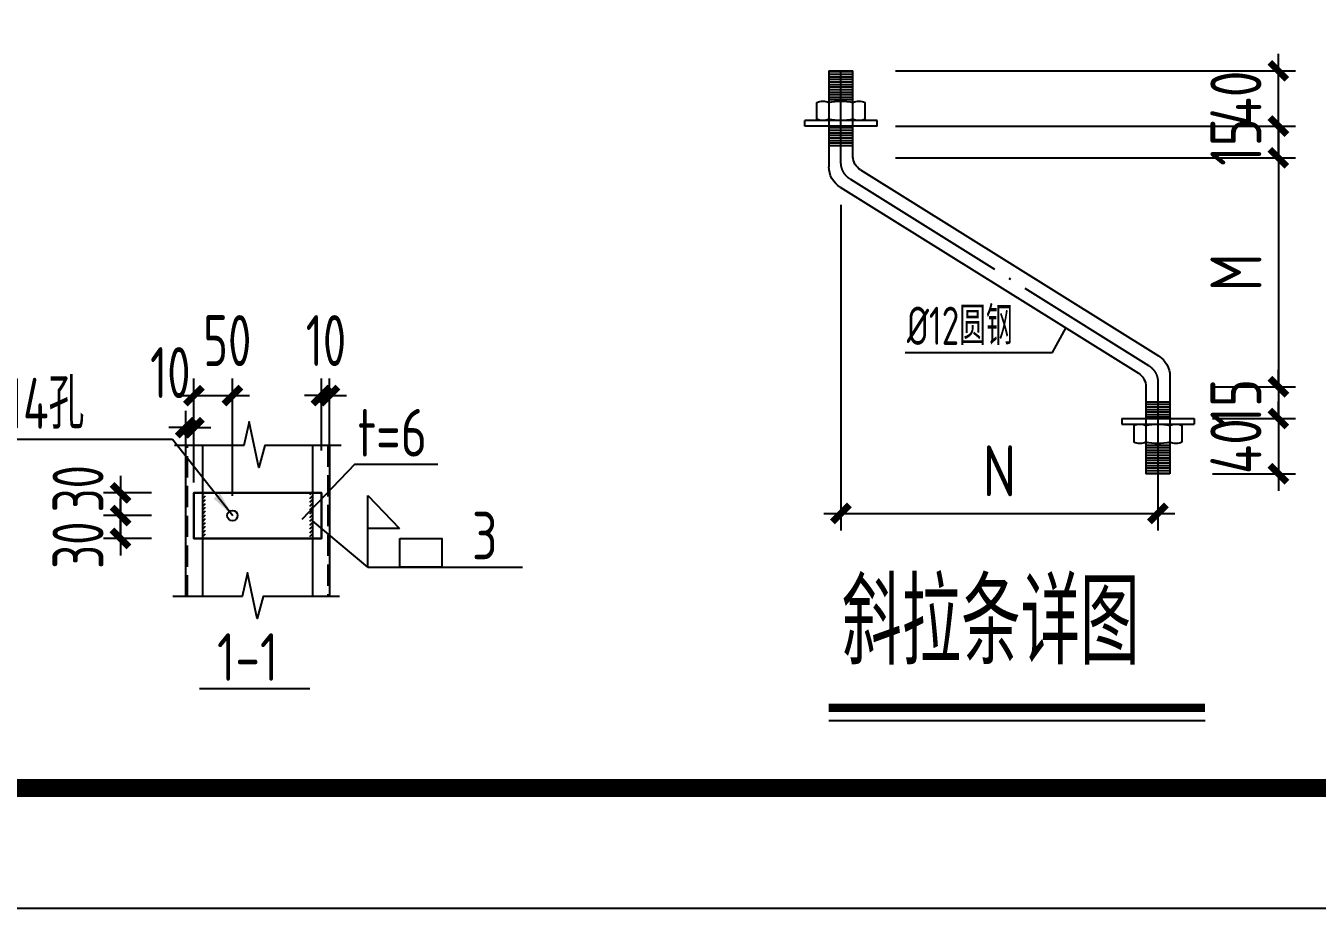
# Model space of a CAD drawing. Extents: x -33967 to 1773478, y -1022458 to -784650.
# Drawn here: x 1420984 to 1436176, y -1022458 to -1012070 of the extents above; entities that cross this region are included whole.
import ezdxf
from ezdxf.enums import TextEntityAlignment as Align

# ---------------------------------------------------------------- set-up
doc = ezdxf.new("R2010")
doc.units = 0
doc.header["$LTSCALE"] = 1000
doc.header["$MEASUREMENT"] = 0
doc.linetypes.add('DASH', pattern=[0.35, 0.25, -0.1])
doc.linetypes.add('DOTE', pattern=[2.42, 2, -0.2, 0.02, -0.2])
for name, color, linetype in [('AXIS', 3, 'Continuous'), ('DOTE', 1, 'DOTE'), ('LT', 27, 'Continuous'), ('PUB_TEXT', 7, 'Continuous'), ('PUB_TITLE', 4, 'Continuous'), ('PZ', 202, 'Continuous'), ('TEXT', 7, 'Continuous'), ('THIN', 7, 'Continuous')]:
    doc.layers.add(name, color=color, linetype=linetype)
doc.styles.add('_TCH_DIM_T3', font='SIMPLEX', dxfattribs={"width": 0.705882, "bigfont": 'GBCBIG'})
doc.styles.add('C', font='tssdeng.shx', dxfattribs={"height": 3, "bigfont": 'tssdchn.shx'})
doc.styles.add('TSSD_Dimension', font='Tssdeng.shx', dxfattribs={"width": 0.8, "bigfont": 'hztxt.shx'})
doc.styles.add('TSSD_Label', font='tssdeng.shx', dxfattribs={"width": 0.7, "bigfont": 'hztxt.shx'})
doc.dimstyles.new('TCH-200-1', dxfattribs={"dimtxt": 595, "dimasz": 200, "dimexe": 500, "dimexo": 600, "dimgap": 252.5, "dimtad": 1, "dimdec": 0, "dimzin": 0, "dimdsep": 46, "dimtxsty": '_TCH_DIM_T3', "dimblk": 'ARCHTICK', "dimcen": 0.09, "dimclrd": 3, "dimclre": 3, "dimclrt": 7, "dimazin": 2, "dimtfac": 1, "dimtdec": 0, "dimtix": 1, "dimtmove": 2, "dimatfit": 3, "dimfxl": 1, "dimtolj": 1, "dimtzin": 0, "dimarcsym": 0})
doc.dimstyles.new('TSSD_20_200', dxfattribs={"dimtxt": 600, "dimasz": 200, "dimexe": 200, "dimexo": 500, "dimgap": 200, "dimtad": 1, "dimdec": 0, "dimlfac": 0.05, "dimzin": 0, "dimdsep": 46, "dimtxsty": 'TSSD_Dimension', "dimblk": 'ARCHTICK', "dimblk1": 'ARCHTICK', "dimblk2": 'ARCHTICK', "dimcen": 0, "dimdle": 200, "dimclrt": 7, "dimadec": 0, "dimazin": 0, "dimtfac": 1, "dimtdec": 0, "dimtix": 1, "dimtmove": 2, "dimatfit": 3, "dimfxl": 1, "dimtolj": 1, "dimtzin": 0, "dimarcsym": 0})
pattern_1 = [(45, (676150.555, -1033556.84), (-22.4506403, 22.4506403), [])]

# ---------------------------------------------------------------- blocks, each defined once
blk = doc.blocks.new('_ArchTick')
at = {"color": 0, "linetype": 'ByBlock', "const_width": 0.4}
blk.add_lwpolyline([(-0.5, -0.5), (0.5, 0.5)], dxfattribs=at)
blk = doc.blocks.new('*D1892')
at = {"layer": 'AXIS', "color": 0, "linetype": 'ByBlock', "lineweight": -2, "transparency": 16777216}
for p, q in [((1435720, -1016320), (1435720, -1016120)), ((1434944, -1016320), (1435920, -1016320)), ((1435720, -1016320), (1435720, -1016694)), ((1435164, -1016694), (1435920, -1016694)), ((1435720, -1016694), (1435720, -1016894))]:
    blk.add_line(p, q, dxfattribs=at)
at = {"layer": 'Defpoints', "color": 0, "linetype": 'ByBlock', "transparency": 16777216}
for p in [(1434444, -1016320), (1434664, -1016694), (1435720, -1016694)]:
    blk.add_point(p, dxfattribs=at)
at = {"layer": 'AXIS', "color": 0, "linetype": 'ByBlock', "lineweight": -2, "transparency": 16777216, "xscale": 200, "yscale": 200, "zscale": 200}
for p, rotation in [((1435720, -1016320), 270), ((1435720, -1016694), 90)]:
    blk.add_blockref('_ArchTick', p, dxfattribs=dict(at, rotation=rotation))
at = {"layer": 'AXIS', "color": 7, "linetype": 'ByBlock', "transparency": 16777216, "insert": (1435220, -1016507), "char_height": 600, "attachment_point": 5, "rotation": 90, "style": 'TSSD_Dimension'}
blk.add_mtext('\\A1;15', dxfattribs=at)
blk = doc.blocks.new('*D1893')
at = {"layer": 'AXIS', "color": 0, "linetype": 'ByBlock', "lineweight": -2, "transparency": 16777216}
for p, q in [((1435720, -1016694), (1435720, -1016494)), ((1434944, -1016694), (1435920, -1016694)), ((1435720, -1016694), (1435720, -1017343)), ((1434944, -1017343), (1435920, -1017343)), ((1435720, -1017343), (1435720, -1017543))]:
    blk.add_line(p, q, dxfattribs=at)
at = {"layer": 'Defpoints', "color": 0, "linetype": 'ByBlock', "transparency": 16777216}
for p in [(1434444, -1016694), (1434444, -1017343), (1435720, -1017343)]:
    blk.add_point(p, dxfattribs=at)
at = {"layer": 'AXIS', "color": 0, "linetype": 'ByBlock', "lineweight": -2, "transparency": 16777216, "xscale": 200, "yscale": 200, "zscale": 200}
for p, rotation in [((1435720, -1016694), 270), ((1435720, -1017343), 90)]:
    blk.add_blockref('_ArchTick', p, dxfattribs=dict(at, rotation=rotation))
at = {"layer": 'AXIS', "color": 7, "linetype": 'ByBlock', "transparency": 16777216, "insert": (1435220, -1017019), "char_height": 600, "attachment_point": 5, "rotation": 90, "style": 'TSSD_Dimension'}
blk.add_mtext('\\A1;40', dxfattribs=at)
blk = doc.blocks.new('*D1894')
at = {"layer": 'AXIS', "color": 0, "linetype": 'ByBlock', "lineweight": -2, "transparency": 16777216}
for p, q in [((1430574, -1014177), (1430574, -1018011)), ((1434303, -1017305), (1434303, -1018011)), ((1430374, -1017811), (1434503, -1017811))]:
    blk.add_line(p, q, dxfattribs=at)
at = {"layer": 'Defpoints', "color": 0, "linetype": 'ByBlock', "transparency": 16777216}
for p in [(1430574, -1013677), (1434303, -1016805), (1434303, -1017811)]:
    blk.add_point(p, dxfattribs=at)
at = {"layer": 'AXIS', "color": 0, "linetype": 'ByBlock', "lineweight": -2, "transparency": 16777216, "xscale": 200, "yscale": 200, "zscale": 200, "rotation": 180}
blk.add_blockref('_ArchTick', (1430574, -1017811), dxfattribs=at)
at = {"layer": 'AXIS', "color": 0, "linetype": 'ByBlock', "lineweight": -2, "transparency": 16777216, "xscale": 200, "yscale": 200, "zscale": 200}
blk.add_blockref('_ArchTick', (1434303, -1017811), dxfattribs=at)
at = {"layer": 'AXIS', "color": 7, "linetype": 'ByBlock', "transparency": 16777216, "insert": (1432438, -1017311), "char_height": 600, "attachment_point": 5, "style": 'TSSD_Dimension'}
blk.add_mtext('\\A1;N', dxfattribs=at)
blk = doc.blocks.new('*D1895')
at = {"layer": 'AXIS', "color": 0, "linetype": 'ByBlock', "lineweight": -2, "transparency": 16777216}
for p, q in [((1435720, -1013425), (1435720, -1016520)), ((1431215, -1013625), (1435920, -1013625)), ((1434944, -1016320), (1435920, -1016320))]:
    blk.add_line(p, q, dxfattribs=at)
at = {"layer": 'Defpoints', "color": 0, "linetype": 'ByBlock', "transparency": 16777216}
for p in [(1430715, -1013625), (1434444, -1016320), (1435720, -1016320)]:
    blk.add_point(p, dxfattribs=at)
at = {"layer": 'AXIS', "color": 0, "linetype": 'ByBlock', "lineweight": -2, "transparency": 16777216, "xscale": 200, "yscale": 200, "zscale": 200}
for p, rotation in [((1435720, -1013625), 90), ((1435720, -1016320), 270)]:
    blk.add_blockref('_ArchTick', p, dxfattribs=dict(at, rotation=rotation))
at = {"layer": 'AXIS', "color": 7, "linetype": 'ByBlock', "transparency": 16777216, "insert": (1435220, -1014972), "char_height": 600, "attachment_point": 5, "rotation": 90, "style": 'TSSD_Dimension'}
blk.add_mtext('\\A1;M', dxfattribs=at)
blk = doc.blocks.new('*D1896')
at = {"layer": 'AXIS', "color": 0, "linetype": 'ByBlock', "lineweight": -2, "transparency": 16777216}
for p, q in [((1435720, -1013251), (1435720, -1013051)), ((1431431, -1013251), (1435920, -1013251)), ((1435720, -1013625), (1435720, -1013251)), ((1431215, -1013625), (1435920, -1013625)), ((1435720, -1013625), (1435720, -1013825))]:
    blk.add_line(p, q, dxfattribs=at)
at = {"layer": 'Defpoints', "color": 0, "linetype": 'ByBlock', "transparency": 16777216}
for p in [(1430931, -1013251), (1435720, -1013251), (1430715, -1013625)]:
    blk.add_point(p, dxfattribs=at)
at = {"layer": 'AXIS', "color": 0, "linetype": 'ByBlock', "lineweight": -2, "transparency": 16777216, "xscale": 200, "yscale": 200, "zscale": 200}
for p, rotation in [((1435720, -1013251), 270), ((1435720, -1013625), 90)]:
    blk.add_blockref('_ArchTick', p, dxfattribs=dict(at, rotation=rotation))
at = {"layer": 'AXIS', "color": 7, "linetype": 'ByBlock', "transparency": 16777216, "insert": (1435220, -1013438), "char_height": 600, "attachment_point": 5, "rotation": 90, "style": 'TSSD_Dimension'}
blk.add_mtext('\\A1;15', dxfattribs=at)
blk = doc.blocks.new('*D1897')
at = {"layer": 'AXIS', "color": 0, "linetype": 'ByBlock', "lineweight": -2, "transparency": 16777216}
for p, q in [((1435720, -1012601), (1435720, -1012401)), ((1431215, -1012601), (1435920, -1012601)), ((1435720, -1013251), (1435720, -1012601)), ((1431215, -1013251), (1435920, -1013251)), ((1435720, -1013251), (1435720, -1013451))]:
    blk.add_line(p, q, dxfattribs=at)
at = {"layer": 'Defpoints', "color": 0, "linetype": 'ByBlock', "transparency": 16777216}
for p in [(1430715, -1012601), (1435720, -1012601), (1430715, -1013251)]:
    blk.add_point(p, dxfattribs=at)
at = {"layer": 'AXIS', "color": 0, "linetype": 'ByBlock', "lineweight": -2, "transparency": 16777216, "xscale": 200, "yscale": 200, "zscale": 200}
for p, rotation in [((1435720, -1012601), 270), ((1435720, -1013251), 90)]:
    blk.add_blockref('_ArchTick', p, dxfattribs=dict(at, rotation=rotation))
at = {"layer": 'AXIS', "color": 7, "linetype": 'ByBlock', "transparency": 16777216, "insert": (1435220, -1012926), "char_height": 600, "attachment_point": 5, "rotation": 90, "style": 'TSSD_Dimension'}
blk.add_mtext('\\A1;40', dxfattribs=at)
blk = doc.blocks.new('*D1940')
at = {"layer": 'AXIS', "color": 0, "linetype": 'ByBlock', "lineweight": -2, "transparency": 16777216}
for p, q in [((1422098, -1017368), (1422098, -1018305)), ((1422461, -1017568), (1421898, -1017568)), ((1422461, -1018105), (1421898, -1018105))]:
    blk.add_line(p, q, dxfattribs=at)
at = {"layer": 'Defpoints', "color": 0, "linetype": 'ByBlock', "transparency": 16777216}
for p in [(1422961, -1017568), (1422098, -1018105), (1422961, -1018105)]:
    blk.add_point(p, dxfattribs=at)
at = {"layer": 'AXIS', "color": 0, "linetype": 'ByBlock', "lineweight": -2, "transparency": 16777216, "xscale": 200, "yscale": 200, "zscale": 200}
for p, rotation in [((1422098, -1017568), 90), ((1422098, -1018105), 270)]:
    blk.add_blockref('_ArchTick', p, dxfattribs=dict(at, rotation=rotation))
at = {"layer": 'AXIS', "color": 7, "linetype": 'ByBlock', "transparency": 16777216, "insert": (1421598, -1017520), "char_height": 600, "width": 503.66, "attachment_point": 5, "rotation": 90, "style": 'TSSD_Label'}
blk.add_mtext('\\A1;30', dxfattribs=at)
blk = doc.blocks.new('*D1941')
at = {"layer": 'AXIS', "color": 0, "linetype": 'ByBlock', "lineweight": -2, "transparency": 16777216}
for p, q in [((1422866, -1017447), (1422866, -1016601)), ((1422961, -1017447), (1422961, -1016601)), ((1422866, -1016801), (1422666, -1016801)), ((1422866, -1016801), (1422961, -1016801)), ((1422961, -1016801), (1423161, -1016801))]:
    blk.add_line(p, q, dxfattribs=at)
at = {"layer": 'Defpoints', "color": 0, "linetype": 'ByBlock', "transparency": 16777216}
for p in [(1422961, -1016801), (1422866, -1017947), (1422961, -1017947)]:
    blk.add_point(p, dxfattribs=at)
at = {"layer": 'AXIS', "color": 0, "linetype": 'ByBlock', "lineweight": -2, "transparency": 16777216, "xscale": 200, "yscale": 200, "zscale": 200}
blk.add_blockref('_ArchTick', (1422866, -1016801), dxfattribs=at)
at = {"layer": 'AXIS', "color": 0, "linetype": 'ByBlock', "lineweight": -2, "transparency": 16777216, "xscale": 200, "yscale": 200, "zscale": 200, "rotation": 180}
blk.add_blockref('_ArchTick', (1422961, -1016801), dxfattribs=at)
at = {"layer": 'AXIS', "color": 7, "linetype": 'ByBlock', "transparency": 16777216, "insert": (1422684, -1016153), "char_height": 600, "attachment_point": 5, "style": 'TSSD_Label'}
blk.add_mtext('\\A1;10', dxfattribs=at)
blk = doc.blocks.new('*D1942')
at = {"layer": 'AXIS', "color": 0, "linetype": 'ByBlock', "lineweight": -2, "transparency": 16777216}
for p, q in [((1422961, -1017069), (1422961, -1016224)), ((1423414, -1017605), (1423414, -1016224)), ((1422761, -1016424), (1423614, -1016424))]:
    blk.add_line(p, q, dxfattribs=at)
at = {"layer": 'Defpoints', "color": 0, "linetype": 'ByBlock', "transparency": 16777216}
for p in [(1423414, -1016424), (1422961, -1017569), (1423414, -1018105)]:
    blk.add_point(p, dxfattribs=at)
at = {"layer": 'AXIS', "color": 0, "linetype": 'ByBlock', "lineweight": -2, "transparency": 16777216, "xscale": 200, "yscale": 200, "zscale": 200, "rotation": 180}
blk.add_blockref('_ArchTick', (1422961, -1016424), dxfattribs=at)
at = {"layer": 'AXIS', "color": 0, "linetype": 'ByBlock', "lineweight": -2, "transparency": 16777216, "xscale": 200, "yscale": 200, "zscale": 200}
blk.add_blockref('_ArchTick', (1423414, -1016424), dxfattribs=at)
at = {"layer": 'AXIS', "color": 7, "linetype": 'ByBlock', "transparency": 16777216, "insert": (1423354, -1015776), "char_height": 600, "attachment_point": 5, "style": 'TSSD_Label'}
blk.add_mtext('\\A1;50', dxfattribs=at)
blk = doc.blocks.new('*D1911')
at = {"layer": 'AXIS', "color": 0, "linetype": 'ByBlock', "lineweight": -2, "transparency": 16777216}
for p, q in [((1424461, -1017069), (1424461, -1016223)), ((1424556, -1017069), (1424556, -1016223)), ((1424461, -1016423), (1424261, -1016423)), ((1424556, -1016423), (1424461, -1016423)), ((1424556, -1016423), (1424756, -1016423))]:
    blk.add_line(p, q, dxfattribs=at)
at = {"layer": 'Defpoints', "color": 0, "linetype": 'ByBlock', "transparency": 16777216}
for p in [(1424461, -1016423), (1424461, -1017569), (1424556, -1017569)]:
    blk.add_point(p, dxfattribs=at)
at = {"layer": 'AXIS', "color": 0, "linetype": 'ByBlock', "lineweight": -2, "transparency": 16777216, "xscale": 200, "yscale": 200, "zscale": 200}
blk.add_blockref('_ArchTick', (1424461, -1016423), dxfattribs=at)
at = {"layer": 'AXIS', "color": 0, "linetype": 'ByBlock', "lineweight": -2, "transparency": 16777216, "xscale": 200, "yscale": 200, "zscale": 200, "rotation": 180}
blk.add_blockref('_ArchTick', (1424556, -1016423), dxfattribs=at)
at = {"layer": 'AXIS', "color": 7, "linetype": 'ByBlock', "transparency": 16777216, "insert": (1424515, -1015776), "char_height": 600, "attachment_point": 5, "style": 'TSSD_Label'}
blk.add_mtext('\\A1;10', dxfattribs=at)
blk = doc.blocks.new('*D1912')
at = {"layer": 'AXIS', "color": 0, "linetype": 'ByBlock', "lineweight": -2, "transparency": 16777216}
for p, q in [((1422098, -1017837), (1422098, -1017637)), ((1422461, -1017837), (1421898, -1017837)), ((1422098, -1018105), (1422098, -1017837)), ((1422461, -1018105), (1421898, -1018105)), ((1422098, -1018105), (1422098, -1018305))]:
    blk.add_line(p, q, dxfattribs=at)
at = {"layer": 'Defpoints', "color": 0, "linetype": 'ByBlock', "transparency": 16777216}
for p in [(1422098, -1017837), (1422961, -1017837), (1422961, -1018105)]:
    blk.add_point(p, dxfattribs=at)
at = {"layer": 'AXIS', "color": 0, "linetype": 'ByBlock', "lineweight": -2, "transparency": 16777216, "xscale": 200, "yscale": 200, "zscale": 200}
for p, rotation in [((1422098, -1017837), 270), ((1422098, -1018105), 90)]:
    blk.add_blockref('_ArchTick', p, dxfattribs=dict(at, rotation=rotation))
at = {"layer": 'AXIS', "color": 7, "linetype": 'ByBlock', "transparency": 16777216, "insert": (1421598, -1018184), "char_height": 600, "width": 503.66, "attachment_point": 5, "rotation": 90, "style": 'TSSD_Label'}
blk.add_mtext('\\A1;30', dxfattribs=at)

msp = doc.modelspace()

# ---------------------------------------------------------------- hatches: boundary and pattern name
h = msp.add_hatch()
h.set_pattern_fill('ANSI31', color=256, scale=20)
h.set_pattern_definition(pattern_1)
h.paths.add_polyline_path([(1423065.7, -1017568.3), (1423097.9, -1017567.5), (1423097.9, -1017579.1), (1423097.9, -1017568.3), (1423097.9, -1018105), (1423146.6, -1018105), (1423078.1, -1018105), (1423065.7, -1018105)])
h = msp.add_hatch()
h.set_pattern_fill('ANSI31', color=256, scale=20)
h.set_pattern_definition(pattern_1)
h.paths.add_polyline_path([(1424355.5, -1017568.3), (1424323.3, -1017567.5), (1424323.3, -1017579.1), (1424323.3, -1017568.3), (1424323.3, -1018105), (1424274.7, -1018105), (1424343.2, -1018105), (1424355.5, -1018105)])
at = {"layer": 'PZ'}
h = msp.add_hatch(dxfattribs=at)
h.set_pattern_fill('ANSI31', color=256, scale=5.24401, angle=135, style=0)
h.set_pattern_definition([(360, (212638.84, 1824574.238), (3e-15, -29.9695162), [])])
edge = h.paths.add_edge_path()
edge.add_line((1430573.6, -1012601.4), (1430573.6, -1012956.6))
edge.add_ellipse((1430573.6, -1013587.6), major_axis=(-446.2, 446.2), ratio=1, start_angle=-45, end_angle=-32.03272)
edge.add_line((1430432, -1012972.7), (1430432, -1012601.4))
edge.add_line((1430432, -1012601.4), (1430573.6, -1012601.4))
edge = h.paths.add_edge_path()
edge.add_line((1430715.1, -1012601.4), (1430715.1, -1012972.7))
edge.add_ellipse((1430573.6, -1013587.6), major_axis=(-446.2, 446.2), ratio=1, start_angle=-57.96728, end_angle=-45)
edge.add_line((1430573.6, -1012956.6), (1430573.6, -1012601.4))
edge.add_line((1430573.6, -1012601.4), (1430715.1, -1012601.4))
h.paths.add_polyline_path([(1430573.6, -1013251), (1430573.6, -1013479), (1430432, -1013479), (1430432, -1013251)])
h.paths.add_polyline_path([(1430715.1, -1013251), (1430715.1, -1013479), (1430573.6, -1013479), (1430573.6, -1013251)])
h = msp.add_hatch(color=256, dxfattribs=at)
edge = h.paths.add_edge_path()
edge.add_line((1430432, -1012972.7), (1430432, -1012956.6))
edge.add_line((1430432, -1012956.6), (1430573.6, -1012956.6))
edge.add_ellipse((1430573.6, -1013587.6), major_axis=(446.2, 446.2), ratio=1, start_angle=45, end_angle=57.96728)
edge = h.paths.add_edge_path()
edge.add_ellipse((1430361.2, -1013120.4), major_axis=(-115.8, 115.8), ratio=1, start_angle=-70.61072, end_angle=-45)
edge.add_line((1430361.2, -1012956.6), (1430432, -1012956.6))
edge.add_line((1430432, -1012956.6), (1430432, -1012972.7))
h = msp.add_hatch(color=256, dxfattribs=at)
edge = h.paths.add_edge_path()
edge.add_line((1430715.1, -1012972.7), (1430715.1, -1012956.6))
edge.add_line((1430715.1, -1012956.6), (1430573.6, -1012956.6))
edge.add_ellipse((1430573.6, -1013587.6), major_axis=(-446.2, 446.2), ratio=1, start_angle=302.03272, end_angle=315, ccw=False)
edge = h.paths.add_edge_path()
edge.add_ellipse((1430785.9, -1013120.4), major_axis=(115.8, 115.8), ratio=1, start_angle=405, end_angle=430.61072, ccw=False)
edge.add_line((1430785.9, -1012956.6), (1430715.1, -1012956.6))
edge.add_line((1430715.1, -1012956.6), (1430715.1, -1012972.7))
h = msp.add_hatch(color=256, dxfattribs=at)
edge = h.paths.add_edge_path()
edge.add_line((1430432, -1013168.8), (1430432, -1013184.9))
edge.add_line((1430432, -1013184.9), (1430573.6, -1013184.9))
edge.add_ellipse((1430573.6, -1012553.9), major_axis=(446.2, 446.2), ratio=1, start_angle=212.03272, end_angle=225, ccw=False)
edge = h.paths.add_edge_path()
edge.add_ellipse((1430361.2, -1013021.1), major_axis=(-115.8, 115.8), ratio=1, start_angle=135, end_angle=160.61072, ccw=False)
edge.add_line((1430361.2, -1013184.9), (1430432, -1013184.9))
edge.add_line((1430432, -1013184.9), (1430432, -1013168.8))
h = msp.add_hatch(color=256, dxfattribs=at)
edge = h.paths.add_edge_path()
edge.add_line((1430715.1, -1013168.8), (1430715.1, -1013184.9))
edge.add_line((1430715.1, -1013184.9), (1430573.6, -1013184.9))
edge.add_ellipse((1430573.6, -1012553.9), major_axis=(-446.2, 446.2), ratio=1, start_angle=135, end_angle=147.96728)
edge = h.paths.add_edge_path()
edge.add_ellipse((1430785.9, -1013021.1), major_axis=(115.8, 115.8), ratio=1, start_angle=199.38928, end_angle=225)
edge.add_line((1430785.9, -1013184.9), (1430715.1, -1013184.9))
edge.add_line((1430715.1, -1013184.9), (1430715.1, -1013168.8))
h = msp.add_hatch(dxfattribs=at)
h.set_pattern_fill('ANSI31', color=256, scale=5.24401, angle=135, style=0)
h.set_pattern_definition([(180, (2652237.395, -3854519.017), (-3e-15, 29.9695162), [])])
edge = h.paths.add_edge_path()
edge.add_line((1434302.7, -1017343.4), (1434302.7, -1016988.2))
edge.add_ellipse((1434302.7, -1016357.2), major_axis=(-446.2, 446.2), ratio=1, start_angle=135, end_angle=147.96728)
edge.add_line((1434444.3, -1016972.1), (1434444.3, -1017343.4))
edge.add_line((1434444.3, -1017343.4), (1434302.7, -1017343.4))
edge = h.paths.add_edge_path()
edge.add_line((1434161.1, -1017343.4), (1434161.1, -1016972.1))
edge.add_ellipse((1434302.7, -1016357.2), major_axis=(446.2, 446.2), ratio=1, start_angle=212.03272, end_angle=225)
edge.add_line((1434302.7, -1016988.2), (1434302.7, -1017343.4))
edge.add_line((1434302.7, -1017343.4), (1434161.1, -1017343.4))
h.paths.add_polyline_path([(1434302.7, -1016693.8), (1434302.7, -1016465.8), (1434444.3, -1016465.8), (1434444.3, -1016693.8)])
h.paths.add_polyline_path([(1434161.1, -1016693.8), (1434161.1, -1016465.8), (1434302.7, -1016465.8), (1434302.7, -1016693.8)])
h = msp.add_hatch(color=256, dxfattribs=at)
edge = h.paths.add_edge_path()
edge.add_line((1434161.1, -1016775.9), (1434161.1, -1016759.9))
edge.add_line((1434161.1, -1016759.9), (1434302.7, -1016759.9))
edge.add_ellipse((1434302.7, -1017390.8), major_axis=(446.2, 446.2), ratio=1, start_angle=45, end_angle=57.96728)
edge = h.paths.add_edge_path()
edge.add_ellipse((1434090.3, -1016923.6), major_axis=(-115.8, 115.8), ratio=1, start_angle=-70.61072, end_angle=-45)
edge.add_line((1434090.3, -1016759.9), (1434161.1, -1016759.9))
edge.add_line((1434161.1, -1016759.9), (1434161.1, -1016775.9))
h = msp.add_hatch(color=256, dxfattribs=at)
edge = h.paths.add_edge_path()
edge.add_line((1434444.3, -1016775.9), (1434444.3, -1016759.9))
edge.add_line((1434444.3, -1016759.9), (1434302.7, -1016759.9))
edge.add_ellipse((1434302.7, -1017390.8), major_axis=(-446.2, 446.2), ratio=1, start_angle=302.03272, end_angle=315, ccw=False)
edge = h.paths.add_edge_path()
edge.add_ellipse((1434515.1, -1016923.6), major_axis=(115.8, 115.8), ratio=1, start_angle=405, end_angle=430.61072, ccw=False)
edge.add_line((1434515.1, -1016759.9), (1434444.3, -1016759.9))
edge.add_line((1434444.3, -1016759.9), (1434444.3, -1016775.9))
h = msp.add_hatch(color=256, dxfattribs=at)
edge = h.paths.add_edge_path()
edge.add_line((1434161.1, -1016972.1), (1434161.1, -1016988.2))
edge.add_line((1434161.1, -1016988.2), (1434302.7, -1016988.2))
edge.add_ellipse((1434302.7, -1016357.2), major_axis=(446.2, 446.2), ratio=1, start_angle=212.03272, end_angle=225, ccw=False)
edge = h.paths.add_edge_path()
edge.add_ellipse((1434090.3, -1016824.4), major_axis=(-115.8, 115.8), ratio=1, start_angle=135, end_angle=160.61072, ccw=False)
edge.add_line((1434090.3, -1016988.2), (1434161.1, -1016988.2))
edge.add_line((1434161.1, -1016988.2), (1434161.1, -1016972.1))
h = msp.add_hatch(color=256, dxfattribs=at)
edge = h.paths.add_edge_path()
edge.add_line((1434444.3, -1016972.1), (1434444.3, -1016988.2))
edge.add_line((1434444.3, -1016988.2), (1434302.7, -1016988.2))
edge.add_ellipse((1434302.7, -1016357.2), major_axis=(-446.2, 446.2), ratio=1, start_angle=135, end_angle=147.96728)
edge = h.paths.add_edge_path()
edge.add_ellipse((1434515.1, -1016824.4), major_axis=(115.8, 115.8), ratio=1, start_angle=199.38928, end_angle=225)
edge.add_line((1434515.1, -1016988.2), (1434444.3, -1016988.2))
edge.add_line((1434444.3, -1016988.2), (1434444.3, -1016972.1))

# ---------------------------------------------------------------- linework, layer by layer
for p, q in [((1425007, -1017600.6, -202.7), (1425378.9, -1017986.5, -202.7)), ((1425007, -1018442.9, -202.7), (1425007, -1017600.6, -202.7)), ((1425378.9, -1017986.5, -202.7), (1425007, -1017986.5, -202.7))]:
    msp.add_line(p, q)
at = {"elevation": -202.7}
for points in [[(1422960.6, -1018105), (1424460.6, -1018105), (1424460.6, -1017568.3), (1422960.6, -1017568.3)], [(1424460.6, -1018105), (1422960.6, -1018105), (1422960.6, -1017568.3), (1424460.6, -1017568.3)], [(1425383.3, -1018106.6), (1425879.1, -1018106.6), (1425879.1, -1018442.9), (1425383.3, -1018442.9)]]:
    msp.add_lwpolyline(points, close=True, dxfattribs=at)
at = {"color": 3, "const_width": 100}
msp.add_lwpolyline([(1430430, -1020099.4), (1434858.2, -1020099.4)], dxfattribs=at)
at = {"color": 3}
msp.add_lwpolyline([(1430430, -1020249.4), (1434858.2, -1020249.4)], dxfattribs=at)
msp.add_circle((1423413.8, -1017836.7, -202.7), 61.2)
at = {"layer": 'AXIS', "linetype": 'ByBlock'}
for p, q in [((1433061.8, -1015916.6), (1433221.5, -1015620.9)), ((1431327.5, -1015916.6), (1433061.8, -1015916.6)), ((1424855.2, -1017232.4, 1242), (1424232.2, -1017881.7, -202.7)), ((1424855.2, -1017232.4, 1242), (1425831.5, -1017232.4, 1242)), ((1425007, -1018442.9, -202.7), (1424357.1, -1017899.5, -202.7)), ((1425007, -1018442.9, -202.7), (1426825.6, -1018442.9, -202.7)), ((1423027.4, -1019873.1, -202.7), (1424326.8, -1019873.1, -202.7))]:
    msp.add_line(p, q, dxfattribs=at)
at = {"layer": 'DOTE'}
for p, q in [((1430573.6, -1013677.2), (1430573.6, -1012601.4)), ((1430684.5, -1013877.3), (1434191.7, -1016067.5)), ((1434302.7, -1016267.6), (1434302.7, -1017343.4))]:
    msp.add_line(p, q, dxfattribs=at)
at = {"layer": 'DOTE', "extrusion": (0, 0, -1)}
for centre, start_param, end_param in [((1430809.5, -1013677.2), 4.4852181, 5.4977871), ((1434066.7, -1016267.6), 1.3436255, 2.3561945)]:
    msp.add_ellipse(centre, major_axis=(-166.9, 166.9), ratio=1, start_param=start_param, end_param=end_param, dxfattribs=at)
at = {"layer": 'LT', "elevation": -202.7}
for points in [[(1424692.4, -1017011.3), (1423796.5, -1017011.3), (1423724.8, -1017271.9), (1423610.4, -1016732.8), (1423548.9, -1017011.3), (1422734.5, -1017011.3)], [(1422865.7, -1018787.6), (1422865.7, -1017011.3)], [(1423065.7, -1018787.6), (1423065.7, -1017011.3)], [(1424357.1, -1017011.3), (1424357.1, -1018787.6)], [(1424557.1, -1017011.3), (1424557.1, -1018787.6)], [(1424672.4, -1018787.6), (1423776.5, -1018787.6), (1423704.8, -1019048.2), (1423590.4, -1018509.1), (1423528.9, -1018787.6), (1422714.5, -1018787.6)]]:
    msp.add_lwpolyline(points, dxfattribs=at)
at = {"layer": 'LT', "linetype": 'DASH', "elevation": -202.7}
for points in [[(1422885.7, -1018787.6), (1422885.7, -1017011.3)], [(1424537.1, -1017011.3), (1424537.1, -1018787.6)]]:
    msp.add_lwpolyline(points, dxfattribs=at)
at = {"layer": 'PUB_TITLE'}
msp.add_lwpolyline([(1394494.4, -1022458.4), (1513294.4, -1022458.4), (1513294.4, -938458.4), (1394494.4, -938458.4)], close=True, dxfattribs=at)
at = {"layer": 'PUB_TITLE', "const_width": 212.1}
msp.add_lwpolyline([(1397314.7, -1021044.2), (1397314.7, -939872.6), (1511294.4, -939872.6), (1511294.4, -1021044.2)], close=True, dxfattribs=at)
at = {"layer": 'PZ'}
for p, q in [((1430432, -1012601.4), (1430432, -1013729.5)), ((1430432, -1012601.4), (1430715.1, -1012601.4)), ((1430715.1, -1013624.8), (1430715.1, -1012601.4)), ((1430290.4, -1013168.8), (1430290.4, -1012972.7)), ((1430856.7, -1013168.8), (1430856.7, -1012972.7)), ((1430148.8, -1013251), (1430148.8, -1013184.9)), ((1430998.3, -1013184.9), (1430148.8, -1013184.9)), ((1430998.3, -1013251), (1430998.3, -1013184.9)), ((1430998.3, -1013251), (1430148.8, -1013251)), ((1430803.9, -1013766.4), (1434311.1, -1015956.6)), ((1430565.2, -1013969.7), (1434072.3, -1016159.8)), ((1434444.3, -1016196.7), (1434444.3, -1017343.4)), ((1434161.1, -1016320), (1434161.1, -1017343.4)), ((1433877.9, -1016693.8), (1433877.9, -1016759.9)), ((1433877.9, -1016693.8), (1434727.4, -1016693.8)), ((1433877.9, -1016759.9), (1434727.4, -1016759.9)), ((1434019.5, -1016775.9), (1434019.5, -1016972.1)), ((1434585.9, -1016775.9), (1434585.9, -1016972.1)), ((1434727.4, -1016693.8), (1434727.4, -1016759.9)), ((1434444.3, -1017343.4), (1434161.1, -1017343.4))]:
    msp.add_line(p, q, dxfattribs=at)
at = {"layer": 'PZ', "extrusion": (0, 0, -1)}
for centre, major_axis, start_param, end_param in [((1430361.2, -1013120.4), (-115.8, 115.8), 0.3384067, 1.2323896), ((1430573.6, -1013587.6), (446.2, 446.2), 5.2714653, 5.724109), ((1430785.9, -1013120.4), (-115.8, 115.8), 0.3384067, 1.2323896), ((1430361.2, -1013021.1), (-115.8, 115.8), 3.4799994, 4.3739823), ((1430573.6, -1012553.9), (446.2, 446.2), 2.1298727, 2.5825163), ((1430785.9, -1013021.1), (-115.8, 115.8), 3.4799994, 4.3739822), ((1430903.9, -1013606.3), (-133.5, 133.5), 4.4852181, 5.4977871), ((1430715.1, -1013729.5), (-200.2, 200.2), 4.4852181, 5.4977871), ((1434161.1, -1016196.7), (-200.2, 200.2), 1.3436255, 2.3561945), ((1433972.3, -1016320), (-133.5, 133.5), 1.3436255, 2.3561945), ((1434090.3, -1016923.6), (-115.8, 115.8), 0.3384067, 1.2323896), ((1434302.7, -1017390.8), (446.2, 446.2), 5.2714653, 5.724109), ((1434515.1, -1016923.6), (-115.8, 115.8), 0.3384067, 1.2323896), ((1434090.3, -1016824.4), (-115.8, 115.8), 3.4799994, 4.3739822), ((1434302.7, -1016357.2), (446.2, 446.2), 2.1298727, 2.5825163), ((1434515.1, -1016824.4), (-115.8, 115.8), 3.4799994, 4.3739822)]:
    msp.add_ellipse(centre, major_axis=major_axis, ratio=1, start_param=start_param, end_param=end_param, dxfattribs=at)

# ---------------------------------------------------------------- texts
at = {"layer": 'PUB_TEXT', "style": 'C', "width": 0.8}
for s, p in [('t=6', (1424886.6, -1017141.1, 1242)), ('3', (1426232.5, -1018351.6, -202.7)), ('1-1', (1423233.8, -1019781.8, -202.7))]:
    msp.add_text(s, height=560, dxfattribs=at).set_placement(p)
at = {"layer": 'TEXT', "style": 'TSSD_Label', "width": 0.7}
msp.add_text('斜拉条详图', height=1000, dxfattribs=at).set_placement((1430587.1, -1019889.4), align=Align.BOTTOM_LEFT)
at = {"layer": 'THIN', "style": 'TSSD_Dimension', "width": 0.7}
for s, height, p in [('%%C12圆钢', 450, (1431348.8, -1015826.7)), ('D=14孔', 600, (1420132.7, -1016814.8, 66394.4))]:
    msp.add_text(s, height=height, dxfattribs=at).set_placement(p)

# ---------------------------------------------------------------- dimensions: what is measured, and where the dimension line sits
at = {"layer": 'AXIS', "linetype": 'ByBlock'}
for base, p1, p2, text, picture, middle in [((1435719.8, -1012601.4), (1430715.1, -1013251), (1430715.1, -1012601.4), '40', '*D1897', (1435219.8, -1012926.2)), ((1435719.8, -1013251), (1430715.1, -1013624.8), (1430931.2, -1013251), '15', '*D1896', (1435219.8, -1013437.9)), ((1435719.8, -1016320), (1430715.1, -1013624.8), (1434444.3, -1016320), 'M', '*D1895', (1435219.8, -1014972.4)), ((1435719.8, -1016693.8), (1434444.3, -1016320), (1434663.8, -1016693.8), '15', '*D1892', (1435219.8, -1016506.9)), ((1435719.8, -1017343.4), (1434444.3, -1016693.8), (1434444.3, -1017343.4), '40', '*D1893', (1435219.8, -1017018.6))]:
    dim = msp.add_linear_dim(base=base, p1=p1, p2=p2, angle=90, text=text, dimstyle='TSSD_20_200', dxfattribs=at)
    dim.commit()
    dim.dimension.update_dxf_attribs({"geometry": picture, "text_midpoint": middle})
dim = msp.add_linear_dim(base=(1434302.7, -1017811.2), p1=(1430573.6, -1013677.2), p2=(1434302.7, -1016805.5), text='N', dimstyle='TSSD_20_200', dxfattribs=at)
dim.commit()
dim.dimension.update_dxf_attribs({"geometry": '*D1894', "text_midpoint": (1432438.1, -1017311.2)})
for base, p1, p2, text, picture, middle in [((1423413.8, -1016424.4, -202.7), (1422960.6, -1017569.2, -202.7), (1423413.8, -1018105, -202.7), '50', '*D1942', (1423353.5, -1015776.4, -202.7)), ((1422960.6, -1016801, -202.7), (1422865.7, -1017946.7, -202.7), (1422960.6, -1017946.7, -202.7), '10', '*D1941', (1422684.1, -1016153, -202.7))]:
    dim = msp.add_linear_dim(base=base, p1=p1, p2=p2, text=text, dimstyle='TSSD_20_200', override={"dimtxsty": 'TSSD_Label'}, dxfattribs=at)
    dim.commit()
    dim.dimension.update_dxf_attribs({"geometry": picture, "text_midpoint": middle, "dimtype": 128})
for base, p1, p2, angle, text, picture, middle in [((1424460.6, -1016423.5, -202.7), (1424555.5, -1017569.2, -202.7), (1424460.6, -1017569.2, -202.7), 180, '10', '*D1911', (1424515.2, -1015775.5, -202.7)), ((1422097.7, -1018105, -202.7), (1422960.6, -1017568.3, -202.7), (1422960.6, -1018105, -202.7), 90, '30', '*D1940', (1421597.7, -1017520.1, -202.7)), ((1422097.7, -1017836.7, -202.7), (1422960.6, -1018105, -202.7), (1422960.6, -1017836.7, -202.7), 270, '30', '*D1912', (1421597.7, -1018183.9, -202.7))]:
    dim = msp.add_linear_dim(base=base, p1=p1, p2=p2, angle=angle, text=text, dimstyle='TSSD_20_200', override={"dimtxsty": 'TSSD_Label'}, dxfattribs=at)
    dim.commit()
    dim.dimension.update_dxf_attribs({"geometry": picture, "text_midpoint": middle, "dimtype": 128})

# ---------------------------------------------------------------- leaders
at = {"layer": 'AXIS'}
msp.add_leader([(1423417.8, -1017840, -1647.5), (1422708.7, -1016941.2, -1647.5), (1419926.4, -1016941.2, -1647.5)], dimstyle='TCH-200-1', override={"dimasz": 300}, dxfattribs=at)

doc.saveas('drawing.dxf')
